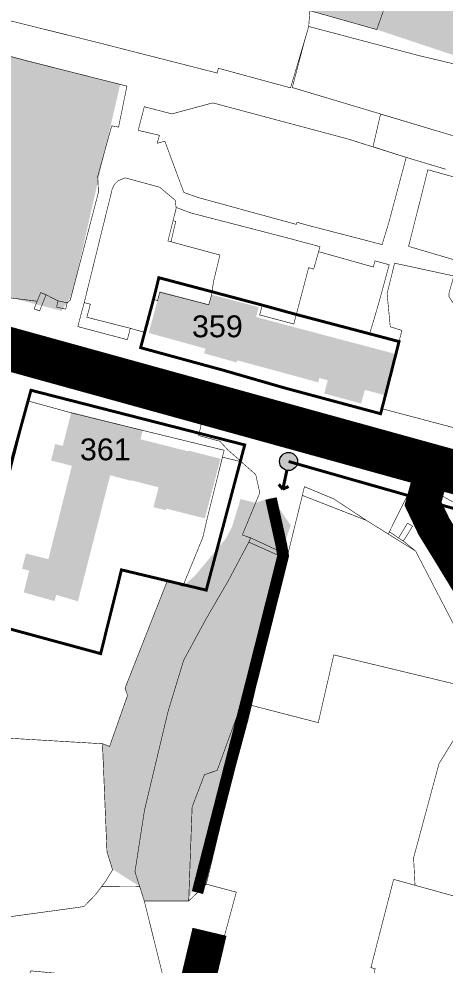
# Model space of a CAD drawing. Header units: millimetres. Extents: x 21689 to 31331, y 37531 to 43751.
# Drawn here: x 26882.5 to 27029.1, y 42384.5 to 42709.7 of the extents above; entities that cross this region are included whole.
import ezdxf

# ---------------------------------------------------------------- set-up
doc = ezdxf.new("R2010")
doc.units = ezdxf.units.MM
doc.layers.add('0.1 ОКН', color=1, linetype='Continuous', lineweight=9, transparency=0.4)
doc.layers.add('00 Дороги', color=252, linetype='Continuous', lineweight=9, transparency=0.2)
for name, color, linetype, lineweight in [('0.15 - Видовые раскрытия', 22, 'Continuous', 9), ('00 границы ОКН', 1, 'Continuous', 40), ('00 номер ОКН', 7, 'Continuous', 15), ('CONTUR', 150, 'Continuous', 9)]:
    doc.layers.add(name, color=color, linetype=linetype, lineweight=lineweight)
doc.layers.add('0.16.3 - пешеходные пути', color=40, linetype='boundary')
doc.layers.add('00 Парки и скверы', color=114, linetype='Continuous', lineweight=9, true_color=0x00a945, transparency=0.5)
doc.layers.add('00 Природный ландшафт', color=81, linetype='Continuous', lineweight=9, true_color=0xa9da90, transparency=0.4)
doc.styles.get("Standard").update_dxf_attribs({"font": 'arial.ttf'})
doc.linetypes.add('474_2', pattern='A,1,-0.5,[222,geobl2.shx,S=0.1,R=0,X=0,Y=0],-0.5,3', length=5)
doc.linetypes.add('boundary', pattern='A,7,-3,[1,bnd.shx,S=1,R=0,X=0,Y=0],-3,3', length=16)

# ---------------------------------------------------------------- blocks, each defined once
blk = doc.blocks.new('участки все')
at = {"layer": 'CONTUR', "const_width": 0.2}
for points in [[(4122.572586270002, 5074.078006469979), (4118.862968440001, 5063.654749149995), (4095.852249120002, 5070.147117329995)], [(4095.852249120002, 5070.147117329995), (4095.459043279999, 5064.713107529999), (4089.21601702, 5043.618580049995), (4064.389079700002, 5050.35875807998), (4064.013748159999, 5048.70449561), (4024.35843218, 5058.821740269996), (3923.313187830001, 5083.989058339998)], [(4142.627926990001, 5015.640605679998), (4128.990305250002, 5019.719440839995), (4117.576202579999, 5023.374228429995), (4120.17832218, 5034.614448180001), (4120.17832218, 5034.614448180001), (4150.151310950001, 5025.655465889999)], [(3971.278987400005, 5060.184480509997), (3998.746905380001, 5052.853859309994), (4032.935063880002, 5044.230334099978), (4030.059367839999, 5030.14428434), (4027.695726770001, 5030.56047774), (4022.889331950002, 5013.163970479997), (4023.136133610001, 5007.730160159997), (4013.459063590002, 4970.698115529994), (4012.354310930001, 4969.735025239999), (4009.234670400001, 4970.412795219999), (4005.11684725, 4972.515857069993), (4003.258143319999, 4973.254320729997), (4002.072633, 4970.282455219996), (3991.64231928, 4971.572165379999)], [(3991.47392244, 4820.153857319994), (4024.524012270002, 4818.187815869999), (4026.970132270002, 4817.280358099997), (4033.12789345, 4834.766177019999), (4032.297279910003, 4837.338909359998), (4046.80047691, 4874.117060119999), (4052.16352736, 4872.354935629999), (4059.03979594, 4889.089747139995), (4060.539894789999, 4895.626815959992), (4065.64337487, 4916.098791499994), (4066.358839000001, 4919.067853659996), (4039.070470630002, 4925.715711169999), (4014.11421779, 4931.847858859997), (3999.096906090003, 4935.947817249995), (3980.692880980001, 4863.849182729995)], [(4057.443453970001, 4718.863222489999), (4070.553339690003, 4767.182772819993), (4060.225510880001, 4769.940916539999), (4067.848819680002, 4801.504375289995), (4074.706152300001, 4826.799525449999), (4075.776185530002, 4831.373167899998), (4098.745646589999, 4825.451448539999), (4104.082093550001, 4848.729871509997), (4104.082093550001, 4848.729871509997), (4145.90828747, 4838.669412099996), (4145.571675390001, 4837.584560069998), (4150.832364370002, 4828.483963829996), (4140.26959475, 4811.325596989998), (4131.534139200001, 4778.969167949996), (4132.029949350002, 4769.551524999996), (4124.671031100002, 4771.584207739993), (4116.856448869999, 4741.243688409995)], [(3991.47392244, 4820.153857319994), (4024.524012270002, 4818.187815869999), (4026.05638773, 4781.114140179997), (4028.000402630001, 4774.844339489995), (4025.651380089999, 4770.990282929997), (4022.201126170002, 4766.403082909993), (4018.198041700001, 4762.284349819995), (4016.32311157, 4761.963054749998), (3949.934257280002, 4752.91947103)], [(3949.934257280002, 4752.91947103), (4016.32311157, 4761.963054749998), (4018.198041700001, 4762.284349819995), (4022.201126170002, 4766.403082909993), (4024.212159020001, 4769.082307679993), (4037.313297010001, 4769.151718169996), (4038.916069450002, 4764.10714945), (4046.405335390002, 4734.012310709993), (4039.019828420001, 4733.655386599996), (4017.1315412, 4739.000544339993), (4010.203890660003, 4739.156613099999), (3999.788979690002, 4740.146079449995), (3996.5072722, 4727.626252039998), (3994.572814920001, 4727.335868369999)], [(4046.405335390002, 4734.012310709993), (4038.915916370002, 4764.097151739996), (4054.176866060003, 4764.153493719997), (4060.225510880001, 4769.940916539999), (4070.553339690003, 4767.182772819993), (4057.443453970001, 4718.863222489999)]]:
    blk.add_lwpolyline(points, dxfattribs=at)
for points in [[(4095.459043279999, 5064.713107529999), (4133.186783670001, 5054.755379079994), (4149.407947480002, 5050.906985789982), (4157.459461370002, 5049.043694029998), (4151.539177350001, 5029.434236119996), (4150.151310950001, 5025.655465889999), (4089.817716730002, 5043.729367689979), (4093.78969863, 5058.878635239984), (4095.459043279999, 5064.713107529999)], [(4038.916514320001, 5037.138707890001), (4048.378827120003, 5034.67381096998), (4062.476848890001, 5038.457969759998), (4109.05673792, 5026.024689259998), (4128.990305250002, 5019.719440839995), (4123.028078229999, 4997.370608159996), (4120.69132672, 4989.746345100001), (4111.996083760001, 4992.019494499997), (4095.122722870001, 4996.377874579979), (4091.418728930002, 4997.424594019998), (4091.237286790001, 4996.67736797998), (4057.378856409999, 5005.935842829982), (4052.505541480001, 5007.680470479979), (4045.974988220002, 5025.280563719999), (4043.354410100004, 5024.590684839997), (4044.11603664, 5027.309038739979), (4036.881730430002, 5028.989816779984), (4037.142341540002, 5030.335834149998), (4038.916514320001, 5037.138707890001)], [(4136.455359240001, 5015.475116149995), (4165.302691640001, 5007.453376249999), (4163.710067650001, 5002.05773245998), (4171.22603885, 4999.832639759996), (4168.034620509999, 4989.291448089993), (4149.448132650003, 4993.446056859998), (4148.098008730001, 4988.866704230001), (4146.915090500006, 4984.104790419995), (4129.812195430001, 4989.146688069981), (4136.455359240001, 5015.475116149995)], [(4032.322275180002, 5012.699535259999), (4044.192860030001, 5009.467760259998), (4049.534420480002, 5004.99594743998), (4049.882540270002, 5002.260601579997), (4047.050167600001, 4991.003905009995), (4064.935949500003, 4986.150020249995), (4064.787562109999, 4985.602289169998), (4062.844595810002, 4977.571993179997), (4062.639025110001, 4976.555134979993), (4062.056381270002, 4972.464032849996), (4061.064242960001, 4969.05920453), (4044.22056659, 4973.397129489996), (4043.476486570002, 4970.518505909982), (4042.252125620001, 4970.887254699999), (4039.398285580002, 4960.840893339998), (4039.038922210002, 4959.576388429996), (4035.504123379999, 4960.570516739994), (4034.110260500005, 4960.971860999998), (4019.15834148, 4964.770817339996), (4020.35696904, 4969.252490629995), (4018.245566890001, 4969.814822379994), (4027.937084460002, 5009.096658329996), (4028.678198090001, 5010.475318729994), (4029.86675954, 5011.687127059995), (4032.322275180002, 5012.699535259999)], [(4049.84714184, 5002.56114529998), (4050.781262890002, 5002.17684032998), (4054.947495690001, 5000.623040299979), (4069.748988070001, 4996.79638598), (4082.568436100002, 4993.490082849996), (4087.389265379999, 4992.236261889979), (4099.330445020001, 4989.043407229997), (4097.17212155, 4981.316411089996), (4095.450018290001, 4981.832781839999), (4092.477678549999, 4970.57822956), (4091.606890589999, 4967.261543969994), (4090.323383020001, 4962.46116934), (4078.591083310002, 4965.580824589997), (4079.492629820001, 4968.947039629981), (4062.212881880001, 4973.541642719982), (4062.639025110001, 4976.555134979993), (4062.844595810002, 4977.571993179997), (4064.787562109999, 4985.602289169998), (4064.935949500003, 4986.150020249995), (4048.085796610001, 4990.71804639), (4049.733059990002, 4997.722864419978), (4048.796489629999, 4997.947205969999), (4049.882540270002, 5002.260601579997), (4049.84714184, 5002.56114529998)], [(4091.606890589999, 4967.261543969994), (4092.477678549999, 4970.57822956), (4095.450018290001, 4981.832781839999), (4097.17212155, 4981.316411089996), (4098.854218169999, 4987.330689389978), (4117.683504029999, 4982.052356629996), (4118.255680360002, 4984.153607419997), (4123.155266280002, 4982.81858034998), (4119.923799129999, 4970.9679932), (4117.875709579999, 4963.909313249999), (4116.38179095, 4959.082160480001), (4091.193405550002, 4965.727866399997), (4091.606890589999, 4967.261543969994)], [(4125.00357072, 4983.360283149981), (4145.386433110001, 4978.96816828), (4143.737850770001, 4973.183378789982), (4143.736108860001, 4971.763397689982), (4149.164517640001, 4963.820237799999), (4150.46638975, 4959.370280069998), (4171.688483510002, 4952.315302569994), (4164.331333440001, 4921.807785369995), (4120.647770229999, 4933.346700259979), (4127.51975866, 4960.251629359998), (4123.518895190001, 4961.502894989979), (4122.423696739999, 4972.919727049979), (4125.00357072, 4983.360283149981)], [(4001.032754660001, 4967.678361999999), (4003.258143319999, 4973.254320729997), (4005.11684725, 4972.515857069993), (4002.891458599999, 4966.939898369994), (4001.032754660001, 4967.678361999999)], [(4009.234670400001, 4970.412795219999), (4012.354310930001, 4969.735025239999), (4011.881346270001, 4967.582254489993), (4008.741863390001, 4968.270328319995), (4009.234670400001, 4970.412795219999)], [(4034.110260500005, 4960.971860999998), (4019.15834148, 4964.770817339996), (4020.35696904, 4969.252490629995), (4018.245566890001, 4969.814822379994), (4016.039445469999, 4961.57855342998), (4033.070324309999, 4957.057761329997), (4034.110260500005, 4960.971860999998)], [(4059.020626979999, 4930.29027474), (4131.89776983, 4908.52431167), (4122.828424319999, 4890.28307397), (4115.309964809999, 4894.958216439999), (4104.112922100001, 4902.339697749994), (4093.98725025, 4906.544757689997), (4093.27132702, 4903.545702579998), (4088.34530986, 4883.56101392), (4085.735093900003, 4884.200982989998), (4075.458183410002, 4888.978361499997), (4072.622918470002, 4889.941778219996), (4078.635700130002, 4904.489797290001), (4077.230951740002, 4910.711340769995), (4067.513015250002, 4919.340183299995), (4064.89633255, 4922.170264069995), (4057.616323940001, 4924.131741409997), (4059.020626979999, 4930.29027474)], [(4077.230951740002, 4910.711340769995), (4078.635700130002, 4904.489797290001), (4072.622918470002, 4889.941778219996), (4075.458183410002, 4888.978361499997), (4074.8555075, 4887.497580839998), (4067.894685260002, 4874.384085079997), (4060.089616230001, 4860.993513659996), (4052.433183249999, 4846.860661699997), (4047.063251179999, 4829.232780539999), (4038.974371510001, 4795.346435599997), (4035.700680000001, 4774.206437729997), (4037.313297010001, 4769.151718169996), (4024.212159020001, 4769.082307679993), (4025.651380089999, 4770.990282929997), (4028.000402630001, 4774.844339489995), (4026.05638773, 4781.114140179997), (4024.595976520003, 4816.356703469995), (4024.524012270002, 4818.187815869999), (4026.970132270002, 4817.280358099997), (4033.12789345, 4834.766177019999), (4032.297279910003, 4837.338909359998), (4046.80047691, 4874.117060119999), (4052.16352736, 4872.354935629999), (4059.03979594, 4889.089747139995), (4060.539894789999, 4895.626815959992), (4065.64337487, 4916.098791499994), (4065.782223680002, 4916.676668819993), (4072.268385220002, 4915.117348719999), (4077.230951740002, 4910.711340769995)], [(4123.220583570001, 4891.077073919994), (4131.89776983, 4908.52431167), (4161.102685510003, 4892.507061299999), (4150.650686430003, 4891.727089729997), (4149.098629579999, 4888.980838619994), (4148.795827360001, 4886.185459649998), (4189.33242573, 4818.024431999998), (4190.568563460001, 4816.465497159995), (4196.656144070002, 4805.202230219999), (4179.10653711, 4794.130872519999), (4132.238536479999, 4884.408961639994), (4128.03125177, 4887.853399089996), (4131.189841089999, 4892.985065529996), (4129.435094759999, 4893.981938289995), (4126.35771173, 4888.929028899998), (4123.220583570001, 4891.077073919994)], [(4093.27132702, 4903.545702579998), (4115.309964809999, 4894.958216439999), (4132.238536479999, 4884.408961639994), (4179.10653711, 4794.130872519999), (4170.32893028, 4789.065238739996), (4181.25723128, 4765.437789599993), (4183.515125609999, 4763.993211519998), (4186.612416200001, 4761.855777869998), (4195.925077020001, 4761.373190369996), (4201.735172439999, 4750.274173889994), (4132.029949350002, 4769.551524999996), (4131.534139200001, 4778.969167949996), (4140.26959475, 4811.325596989998), (4150.832364370002, 4828.483963829996), (4145.571675390001, 4837.584560069998), (4145.90828747, 4838.669412099996), (4104.082093550001, 4848.729871509997), (4098.745646589999, 4825.451448539999), (4075.776185530002, 4831.373167899998), (4081.105744680001, 4854.201695109994), (4093.27132702, 4903.545702579998)], [(4126.35771173, 4888.929028899998), (4129.435094759999, 4893.981938289995), (4131.189841089999, 4892.985065529996), (4128.03125177, 4887.853399089996), (4126.35771173, 4888.929028899998)], [(4052.433183249999, 4846.860661699997), (4060.089616230001, 4860.993513659996), (4067.894685260002, 4874.384085079997), (4074.8555075, 4887.497580839998), (4085.244382880002, 4882.848488759999), (4072.103963470002, 4831.229392629997), (4063.964082000002, 4809.033896989997), (4059.581046290001, 4807.530997039997), (4055.3615995, 4796.465538009994), (4054.176866060003, 4764.153493719997), (4038.916069450002, 4764.10714945), (4035.700680000001, 4774.206437729997), (4038.974371510001, 4795.346435599997), (4047.063251179999, 4829.232780539999), (4052.433183249999, 4846.860661699997)], [(4132.029949350002, 4769.551524999996), (4201.735172439999, 4750.274173889994), (4217.96095103, 4719.295580589998), (4213.106507520001, 4698.759797579994), (4171.093317300001, 4708.363100929993), (4170.379844900002, 4705.524009429995), (4125.43512985, 4715.682201309995), (4127.17262556, 4723.355641099995), (4113.255724660001, 4726.828738709999), (4114.073766640002, 4729.9662312), (4115.398104700001, 4729.5959525), (4118.340597220002, 4740.860962779996), (4116.856448869999, 4741.243688409995), (4124.671031100002, 4771.584207739993), (4132.029949350002, 4769.551524999996)]]:
    blk.add_lwpolyline(points, close=True, dxfattribs=at)
blk = doc.blocks.new('трасса вид раскр')
at = {"layer": '0.15 - Видовые раскрытия', "transparency": 33554687}
h = blk.add_hatch(color=256, dxfattribs=at)
h.dxf.hatch_style = 1
h.paths.add_polyline_path([(-2.77140992528075, -1.425612994971743, 1), (2.771409925364423, 1.425612994906259, 1)])
at = {"layer": '0.15 - Видовые раскрытия', "lineweight": 40}
for p, q in [((1.417292102341889, -2.775690191636385), (4.42276524884437, -8.61836849082465)), ((4.42276524884437, -8.61836849082465), (2.353760143574618, -8.218172634020448)), ((4.42276524884437, -8.61836849082465), (5.300357803174847, -6.70244308567635))]:
    blk.add_line(p, q, dxfattribs=at)
at = {"layer": '0.15 - Видовые раскрытия'}
blk.add_circle((0, 0), 3.116582324510424, dxfattribs=at)
blk = doc.blocks.new('стрелка вид улицы')
at = {"layer": '0.15 - Видовые раскрытия', "linetype": '474_2'}
h = blk.add_hatch(color=256, dxfattribs=at)
h.dxf.hatch_style = 1
h.paths.add_polyline_path([(-23.3598505857517, -2.990916374132211), (-23.3598505857517, 2.990916374132211), (-26.53637324067677, 0)])
at = {"layer": '0.15 - Видовые раскрытия', "const_width": 0.2}
blk.add_lwpolyline([(-23.3598505857517, -2.990916374132211), (-23.3598505857517, 2.990916374132211), (-26.53637324067677, 0), (-23.3598505857517, -2.990916374132211)], dxfattribs=at)
at = {"layer": '0.15 - Видовые раскрытия', "linetype": '474_2', "const_width": 1}
blk.add_lwpolyline([(-23.3598505857517, 0), (0, 0)], dxfattribs=at)

msp = doc.modelspace()

# ---------------------------------------------------------------- hatches: boundary and pattern name
at = {"layer": '0.1 ОКН', "transparency": 33554585}
h = msp.add_hatch(color=1, dxfattribs=at)
h.dxf.hatch_style = 1
h.paths.add_polyline_path([(26948.83665086811, 42614.90018279147), (26947.95525135031, 42611.59004708151), (26931.10332426146, 42616.07725900017), (26927.38662625653, 42602.58233110887), (26927.15306628192, 42601.74461484536), (26946.68269999992, 42596.37200399448), (26946.22674244635, 42594.71458188458), (26957.47936187231, 42591.59271333473), (26957.68362206429, 42592.3289590054), (26985.49410533492, 42584.77171447648), (26985.89409802456, 42586.25956184575), (26988.76490812964, 42585.48777363742), (26987.53809909102, 42580.92442873645), (27000.25760866296, 42577.50491761576), (27001.51915033419, 42582.19745701803), (27008.43690401706, 42580.3376890344), (27012.19101677, 42594.49271997), (26992.54023871416, 42599.66619821375), (26964.11835056587, 42607.2341775064), (26965.01269792661, 42610.59293942547)])
h = msp.add_hatch(color=1, dxfattribs=at)
h.dxf.hatch_style = 1
h.paths.add_polyline_path([(26897.60810356599, 42562.89505519424), (26900.55742493116, 42574.57558902555), (26925.15295350879, 42568.36524633323), (26924.35498417003, 42565.20495733666), (26940.83186626844, 42561.04456354763), (26940.8998024231, 42561.31361885038), (26951.86483446051, 42558.50190026137), (26946.49406508311, 42537.99521806318), (26933.21026858524, 42541.34936140863), (26933.07512251025, 42540.81412699171), (26928.84219034631, 42541.88293749717), (26930.56812165599, 42548.71834013976), (26921.10679966779, 42551.10731306562), (26921.06461793678, 42550.94025594462), (26913.9234770119, 42552.83409735902), (26902.84142111169, 42509.52244673188), (26895.36223355935, 42511.7056880125), (26894.76346047527, 42509.58489082018), (26884.17800808894, 42512.5735235828), (26886.06232238118, 42520.03618841791), (26883.61705052085, 42520.65361675171), (26884.94852198606, 42525.92679507621), (26892.64923878698, 42523.98237293625), (26900.75499697817, 42556.08453172395), (26893.58448379406, 42557.89507806015), (26895.01245931004, 42563.55045238509)])
at = {"layer": '00 Парки и скверы'}
h = msp.add_hatch(color=256, dxfattribs=at)
h.dxf.hatch_style = 1
h.paths.add_polyline_path([(26858.62181091414, 42702.38382955148), (26807.07398850386, 42712.76892128878), (26801.00689883581, 42710.98027895817), (26791.90288684351, 42675.23945486417), (26788.97691363141, 42659.93186112297), (26789.04871882201, 42654.69675592617), (26790.97673568761, 42647.68234545357), (26794.64897911561, 42640.90093755007), (26800.01099311111, 42635.31996415217), (26809.12032391861, 42628.19214835007), (26823.32590361141, 42622.94423042727), (26831.65107466221, 42620.90998034487), (26832.85844356521, 42625.65141010537), (26838.68208868429, 42624.64037458465), (26897.21040356194, 42609.3255851453), (26900.84953857581, 42615.01083529657), (26917.34309357843, 42687.17869159331)])
at = {"layer": '00 Парки и скверы', "transparency": 33554559}
h = msp.add_hatch(color=256, dxfattribs=at)
h.dxf.hatch_style = 1
h.paths.add_polyline_path([(26958.7493816971, 42544.6472240631), (26955.82411597257, 42535.04349659363), (26953.66601879404, 42531.01701779893), (26943.0917365099, 42518.32120809438), (26938.90915276, 42514.71366454), (26933.54610231, 42516.47578903), (26919.04290531, 42479.69763827), (26919.87351885, 42477.12490593), (26913.71575767, 42459.63908701), (26911.26963767, 42460.54654478), (26912.80201313, 42423.47286909), (26914.651181201, 42417.50896662839), (26924.05892241, 42411.51044708), (26925.66169485, 42406.46587836), (26940.92249146, 42406.51222263), (26946.30891814165, 42424.0673419551), (26966.82480103242, 42506.45484469975), (26971.99000828, 42525.20721767), (26972.02895585484, 42528.72079000496), (26973.60334485813, 42528.67344965302), (26976.02189532781, 42535.6159536237), (26969.467330795, 42545.20072200074), (26963.94285365306, 42543.368121043)])
at = {"layer": '00 Природный ландшафт', "transparency": 33554585}
h = msp.add_hatch(color=256, dxfattribs=at)
h.dxf.hatch_style = 1
h.paths.add_polyline_path([(27005.60859384, 42706.01347806), (27044.11720961549, 42693.18558459204), (27071.78550358047, 42685.48158319297), (27070.09974824827, 42678.85828444486), (27087.71892975783, 42681.32861687548), (27086.6082377899, 42688.78808977894), (27087.81964811353, 42703.89723892716), (27095.63509275902, 42723.82501327159), (27101.49343844058, 42727.55939842371), (27100.44197066928, 42737.06865128652), (27084.86792611271, 42735.26976405332), (27069.67008260488, 42732.63625072518), (27051.41604872921, 42735.00612298042), (27048.88208810602, 42752.88559223698), (27051.85454919571, 42776.57580670201), (27069.59211786872, 42786.82524057838), (27104.28073642063, 42795.57929158541), (27112.73683526261, 42810.32831701333), (27095.820659, 42823.67280822), (27085.16479736, 42817.41593678), (27077.61491187716, 42811.82358064228), (27051.64423051, 42821.30922250999), (27042.74093343, 42825.01556946), (27027.12838286, 42833.34467377), (26998.0363576896, 42838.69009294766), (26984.26711959714, 42841.16213023931), (26984.76164479699, 42816.81243841758), (26989.41038766946, 42800.85269208822), (26988.41139122765, 42777.84997564544), (26975.47729123509, 42743.25936486267), (26982.6150130766, 42738.45131375825), (26982.80655627576, 42712.44696764641)])

# ---------------------------------------------------------------- linework, layer by layer
at = {"layer": '0.15 - Видовые раскрытия', "linetype": '474_2', "const_width": 1}
msp.add_lwpolyline([(27155.73419651968, 42506.20397259808), (26975.27986930926, 42557.56959439965)], dxfattribs=at)
at = {"layer": '0.16.3 - пешеходные пути', "color": 40, "true_color": 0xf8d731, "transparency": 33554574, "const_width": 4, "flags": 128}
msp.add_lwpolyline([(26943.94681387001, 42409.40593403999), (26962.73361308827, 42482.74565380079), (26973.40975818564, 42525.09862825506), (26972.77469617697, 42528.88517671622), (26969.22620400389, 42544.82363083724)], dxfattribs=at)
at = {"layer": '0.16.3 - пешеходные пути', "color": 40, "true_color": 0xf8d731, "transparency": 33554687, "const_width": 4, "flags": 128}
msp.add_lwpolyline([(26943.94681387001, 42409.40593403999), (26962.73361308827, 42482.74565380079), (26973.40975818564, 42525.09862825506), (26972.77469617697, 42528.88517671622), (26969.22620400389, 42544.82363083724)], dxfattribs=at)
at = {"layer": '00 границы ОКН', "const_width": 1}
for points in [[(27006.93695747, 42573.98305348), (27008.59472401, 42580.36770609), (27012.19101677, 42594.49271997), (27013.28675823, 42598.78596632999), (27003.12766858, 42601.46153079), (26977.93897702, 42608.08724145999), (26966.22820356, 42611.30656790999), (26948.95845337, 42615.90101803999), (26930.66230566, 42620.73118555), (26928.93613255, 42613.79757595999), (26925.78449367, 42601.93576394), (26924.39396725, 42596.67702465), (26952.70602409, 42588.96348481), (26973.73317246, 42582.89149683), (27006.93695747, 42573.98305348)], [(26886.66974222, 42582.044418), (26865.20271191, 42503.87264621), (26910.64394853, 42491.52681894999), (26917.80480493, 42520.31734404), (26946.95830772, 42513.35093054), (26960.19252891, 42563.25858118), (26886.66974222, 42582.044418)]]:
    msp.add_lwpolyline(points, close=True, dxfattribs=at)
at = {"layer": '00 Дороги', "lineweight": 9}
for points, const_width in [([(26775.06344430102, 42624.97540326055), (27231.33547774757, 42498.99179209461), (27336.37123479314, 42530.72236106113), (27390.28000417763, 42537.48011886687), (27448.71250564209, 42559.46106954687), (27507.02595145411, 42605.18090751213), (27524.86725351344, 42608.28993634179)], 15), ([(27115.42819958283, 42395.63292893862), (27112.78095191717, 42396.28229174173), (27109.83666563573, 42398.18911883568), (27106.68944314339, 42401.82735655384), (27030.38175134001, 42526.93945720432), (27025.31895674644, 42535.14528916453), (27021.53393898561, 42543.04536329623), (27023.09079512301, 42548.74902116706)], 12), ([(26910.94855246437, 42250.47354069822), (26936.95824187637, 42348.96712608092), (26948.09063470217, 42395.91015556786)], 12)]:
    msp.add_lwpolyline(points, dxfattribs=dict(at, const_width=const_width))

# ---------------------------------------------------------------- block references
at = {"layer": '0.15 - Видовые раскрытия'}
for name, p, rotation in [('трасса вид раскр', (26975.27986930926, 42557.56959439965), 321.1268946039823), ('трасса вид раскр', (27021.7708593049, 42544.33611506883), 321.1268946039823), ('стрелка вид улицы', (26947.95695741071, 42394.74367234123), 75.39824262901217)]:
    msp.add_blockref(name, p, dxfattribs=dict(at, rotation=rotation))
at = {"layer": 'CONTUR'}
msp.add_blockref('участки все', (22886.7456254, 37642.35872891001), dxfattribs=at)

# ---------------------------------------------------------------- texts
at = {"layer": '00 номер ОКН', "color": 4, "char_height": 7.5, "attachment_point": 1}
for s, insert in [('{\\C7;359}', (26942.05107326292, 42607.76475155617)), ('{\\C7;361}', (26903.51377577568, 42565.47540601705))]:
    msp.add_mtext_dynamic_manual_height_columns(s, width=7.5, gutter_width=12.5, heights=[0], dxfattribs=dict(at, insert=insert))

doc.saveas('drawing.dxf')
